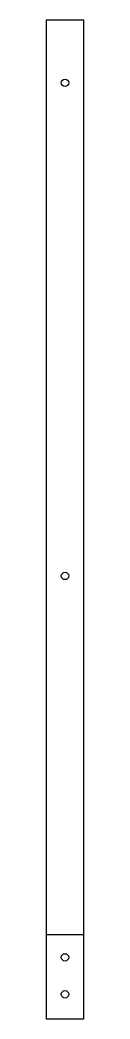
# Model space of a CAD drawing. Header units: millimetres. Extents: x 0 to 15, y 0 to 405.
import ezdxf

# ---------------------------------------------------------------- set-up
doc = ezdxf.new("R2010")
doc.units = ezdxf.units.MM
doc.header["$MEASUREMENT"] = 0
for name, color, linetype in [('Unfold_Sketch001', 7, 'CONTINUOUS'), ('Unfold_Sketch_Bends001', 7, 'CONTINUOUS'), ('Unfold_Sketch_Holes001', 7, 'CONTINUOUS')]:
    doc.layers.add(name, color=color, linetype=linetype)

msp = doc.modelspace()

# ---------------------------------------------------------------- linework, layer by layer
at = {"layer": 'Unfold_Sketch001'}
for p, q in [((0, 35.2), (0, 405.2)), ((0, 405.2), (15, 405.2)), ((15, 405.2), (15, 35.2)), ((0, 33), (0, 35.2)), ((0, 0), (0, 33)), ((15, 35.2), (15, 33)), ((15, 33), (15, 0)), ((15, 0), (0, 0))]:
    msp.add_line(p, q, dxfattribs=at)
at = {"layer": 'Unfold_Sketch_Bends001'}
msp.add_line((15, 34.1), (0, 34.1), dxfattribs=at)
at = {"layer": 'Unfold_Sketch_Holes001'}
for centre in [(7.5, 379.7), (7.5, 179.7), (7.5, 25), (7.5, 10)]:
    msp.add_circle(centre, 1.5, dxfattribs=at)

doc.saveas('drawing.dxf')
